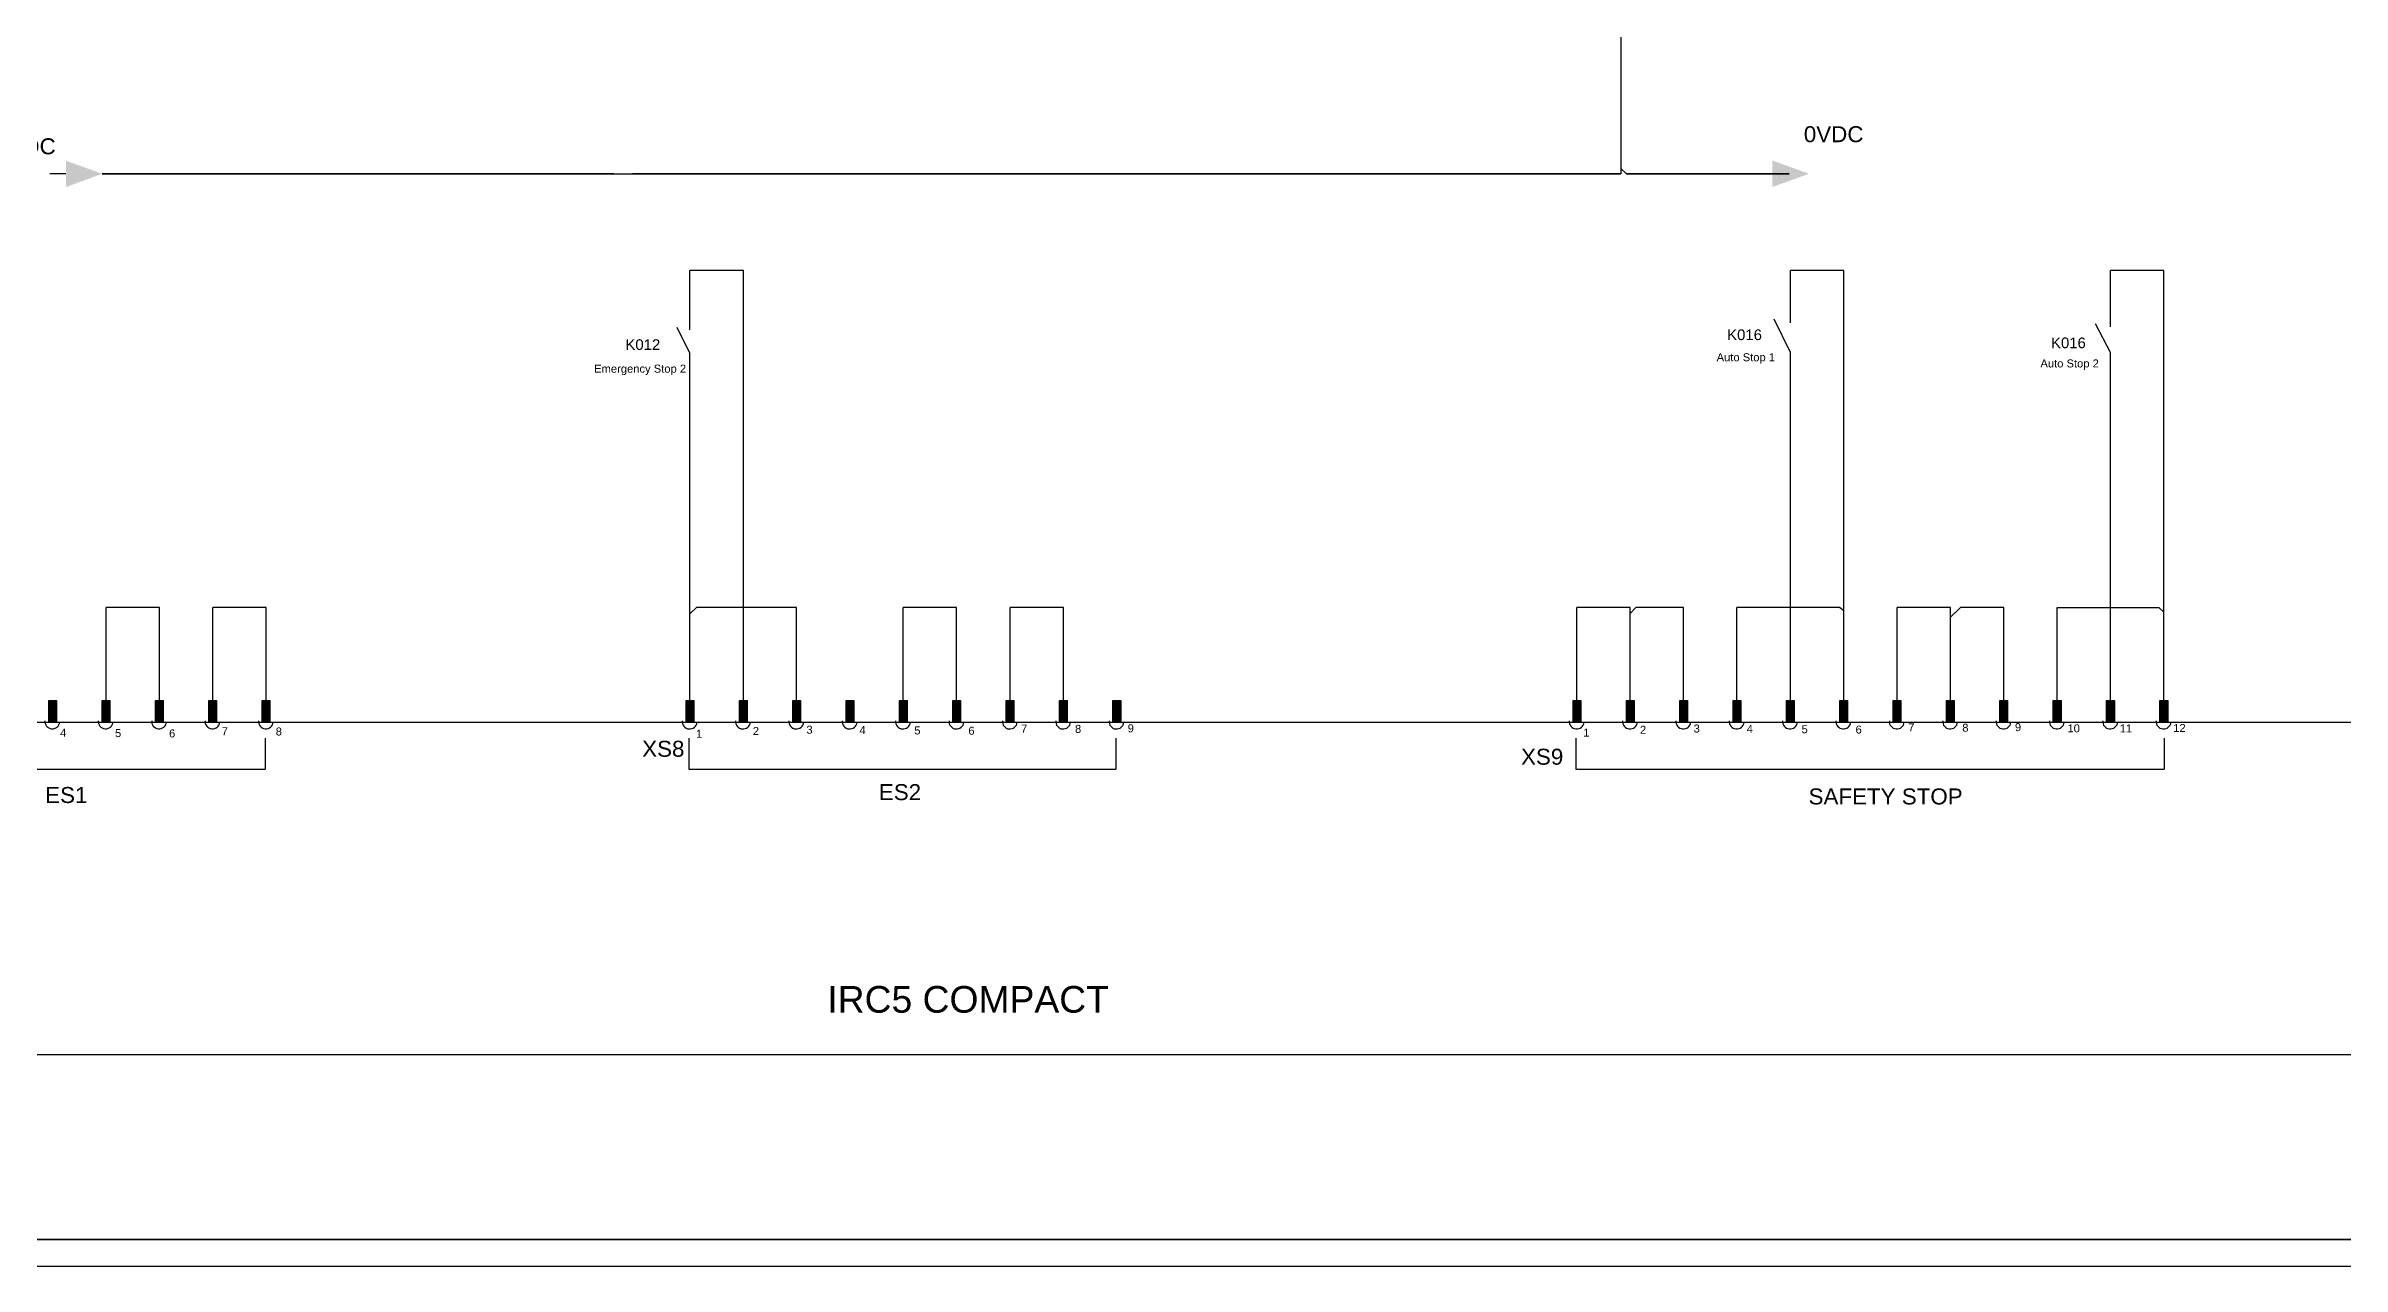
# Model space of a CAD drawing. Header units: inches. Extents: x 202 to 3097, y 126 to 1215.
# Drawn here: x 435.1 to 865.4, y 133.9 to 362.7 of the extents above; entities that cross this region are included whole.
import ezdxf

# ---------------------------------------------------------------- set-up
doc = ezdxf.new("R2010")
doc.units = ezdxf.units.IN
doc.header["$MEASUREMENT"] = 0
doc.layers.add('0-netdam', color=7, linetype='Continuous', lineweight=30)
doc.layers.add('NetManh', color=7, linetype='Continuous', lineweight=15)
for name, color, linetype in [('LOC', 8, 'Continuous'), ('PDF2_Text', 7, 'Continuous'), ('YEL_14_THHN', 2, 'Continuous')]:
    doc.layers.add(name, color=color, linetype=linetype)
doc.styles.add('Kiểu 1', font='arial.ttf', dxfattribs={"height": 5})
doc.styles.get("Standard").update_dxf_attribs({"font": 'arial.ttf'})

# ---------------------------------------------------------------- blocks, each defined once
blk = doc.blocks.new('*U32')
blk.add_lwpolyline([(-0.73, -6.65), (-0.73, -2.55), (0.73, -2.55), (0.73, -6.65)], close=True)
blk.add_arc((-0.05, -6.49), 1.4, 174.4059, 354.4059)
at = {"layer": 'LOC', "lineweight": 35, "transparency": 33554559}
for points in [[(0.73, -6.65), (-0.73, -6.65), (0.73, -2.55)], [(-0.73, -6.65), (0.73, -2.55), (-0.73, -2.55)]]:
    blk.add_solid(points, dxfattribs=at)
blk = doc.blocks.new('*U33')
at = {"color": 0, "linetype": 'ByBlock', "lineweight": -2, "transparency": 16777216}
for p in [(490.7, 242.54), (500.7, 242.54), (510.7, 242.54), (520.7, 242.54), (530.7, 242.54), (540.7, 242.54), (550.7, 242.54), (560.7, 242.54)]:
    blk.add_blockref('*U32', p, dxfattribs=at)
blk = doc.blocks.new('*U34')
blk.add_lwpolyline([(-0.73, -5.76), (-0.73, -1.66), (0.73, -1.66), (0.73, -5.76)], close=True)
blk.add_arc((-0.05, -5.6), 1.4, 174.4059, 354.4059)
at = {"layer": 'LOC', "lineweight": 35, "transparency": 33554559}
for points in [[(0.73, -5.76), (-0.73, -5.76), (0.73, -1.66)], [(-0.73, -5.76), (0.73, -1.66), (-0.73, -1.66)]]:
    blk.add_solid(points, dxfattribs=at)
blk = doc.blocks.new('*U35')
at = {"color": 0, "linetype": 'ByBlock', "lineweight": -2, "transparency": 16777216}
for p in [(640.14, 241.63), (650.14, 241.63), (660.14, 241.63), (670.14, 241.63), (680.14, 241.63), (690.14, 241.63), (700.14, 241.63), (710.14, 241.63), (720.14, 241.63)]:
    blk.add_blockref('*U34', p, dxfattribs=at)
blk = doc.blocks.new('*U36')
blk.add_lwpolyline([(-0.73, -5.47), (-0.73, -1.37), (0.73, -1.37), (0.73, -5.47)], close=True)
blk.add_arc((-0.05, -5.31), 1.4, 174.4059, 354.4059)
at = {"layer": 'LOC', "lineweight": 35, "transparency": 33554559}
for points in [[(0.73, -5.47), (-0.73, -5.47), (0.73, -1.37)], [(-0.73, -5.47), (0.73, -1.37), (-0.73, -1.37)]]:
    blk.add_solid(points, dxfattribs=at)
blk = doc.blocks.new('*U37')
at = {"color": 0, "linetype": 'ByBlock', "lineweight": -2, "transparency": 16777216}
for p in [(806.38, 241.35), (816.38, 241.35), (826.38, 241.35), (836.38, 241.35), (846.38, 241.35), (856.38, 241.35), (866.38, 241.35), (876.38, 241.35), (886.38, 241.35), (896.38, 241.35), (906.38, 241.35), (916.38, 241.35)]:
    blk.add_blockref('*U36', p, dxfattribs=at)

msp = doc.modelspace()

# ---------------------------------------------------------------- linework, layer by layer
for p, q in [((730.24, 369.98), (730.24, 338.74)), ((438.82, 338.7), (435.82, 338.7)), ((541.53, 338.74), (545.04, 338.74)), ((731.3, 338.74), (730.24, 339.7)), ((758.68, 338.73), (755.68, 338.73)), ((555.8, 309.45), (555.8, 320.61)), ((565.8, 320.61), (555.8, 320.61)), ((565.8, 239.99), (565.8, 320.61)), ((772.03, 320.61), (762.03, 320.61)), ((762.03, 310.81), (762.03, 320.61)), ((772.03, 239.98), (772.03, 320.61)), ((832.03, 320.61), (822.03, 320.61)), ((822.03, 310.04), (822.03, 320.61)), ((832.03, 239.98), (832.03, 320.61)), ((555.8, 305.1), (553.42, 309.88)), ((762.03, 305.2), (758.97, 311.5)), ((822.03, 305.22), (819.2, 310.59)), ((555.8, 239.99), (555.8, 305.1)), ((762.03, 239.98), (762.03, 305.2)), ((822.03, 239.98), (822.03, 305.22)), ((446.35, 239.99), (446.35, 257.44)), ((456.35, 257.44), (446.35, 257.44)), ((456.35, 239.99), (456.35, 257.44)), ((466.35, 239.99), (466.35, 257.44)), ((476.35, 257.44), (466.35, 257.44)), ((476.35, 239.99), (476.35, 257.44)), ((555.8, 256.23), (557.01, 257.44)), ((575.78, 257.44), (557.01, 257.44)), ((575.78, 239.97), (575.78, 257.44)), ((595.78, 239.97), (595.78, 257.44)), ((605.78, 257.44), (595.78, 257.44)), ((605.78, 239.97), (605.78, 257.44)), ((625.78, 257.44), (615.78, 257.44)), ((615.78, 239.97), (615.78, 257.44)), ((625.78, 239.97), (625.78, 257.44)), ((722.03, 239.98), (722.03, 257.44)), ((732.03, 257.44), (722.03, 257.44)), ((732.03, 239.98), (732.03, 257.44)), ((732.03, 256.29), (733.09, 257.44)), ((742.03, 257.44), (733.09, 257.44)), ((742.03, 239.98), (742.03, 257.44)), ((752.03, 239.98), (752.03, 257.44)), ((771.24, 257.44), (752.03, 257.44)), ((772.03, 256.81), (771.24, 257.44)), ((782.03, 239.98), (782.03, 257.44)), ((792.03, 257.44), (782.03, 257.44)), ((792.03, 239.98), (792.03, 257.44)), ((792.03, 255.58), (793.92, 257.44)), ((802.03, 257.44), (793.92, 257.44)), ((802.03, 239.98), (802.03, 257.44)), ((812.03, 239.98), (812.03, 257.44)), ((812.03, 257.44), (831.1, 257.44)), ((832.03, 256.54), (831.1, 257.44)), ((476.16, 232.93), (476.16, 227.09)), ((555.6, 232.93), (555.6, 227.09)), ((635.6, 232.93), (635.6, 227.09)), ((721.85, 232.93), (721.85, 227.09)), ((832.12, 232.93), (832.12, 227.09)), ((406.16, 227.09), (476.16, 227.09)), ((555.6, 227.09), (635.6, 227.09)), ((721.85, 227.09), (832.12, 227.09)), ((201.8, 133.93), (1390.8, 133.93))]:
    msp.add_line(p, q)
at = {"lineweight": 35}
msp.add_line((1385.8, 138.93), (221.8, 138.93), dxfattribs=at)
msp.add_lwpolyline([(367.63, 235.89), (877.07, 235.89), (877.07, 173.55), (367.63, 173.55)], close=True)
at = {"layer": '0-netdam', "lineweight": 35, "transparency": 33554559}
for points in [[(438.82, 341.18), (445.63, 338.74), (438.82, 338.7)], [(758.68, 341.21), (765.53, 338.74), (758.68, 338.73)], [(445.63, 338.74), (438.82, 338.7), (438.82, 336.22)], [(765.53, 338.74), (758.68, 338.73), (758.68, 336.25)]]:
    msp.add_solid(points, dxfattribs=at)
at = {"layer": 'YEL_14_THHN', "color": 0, "lineweight": 35}
for p, q in [((445.63, 338.74), (541.53, 338.74)), ((545.04, 338.74), (730.24, 338.74)), ((731.3, 338.74), (761.81, 338.74))]:
    msp.add_line(p, q, dxfattribs=at)

# ---------------------------------------------------------------- block references
for name in ['*U33', '*U35', '*U37']:
    msp.add_blockref(name, (-84.35, 0))

# ---------------------------------------------------------------- texts
at = {"layer": 'NetManh', "lineweight": 35, "attachment_point": 1}
for s, width, insert, char_height in [('K012', 8.5603, (543.7, 307.7), 2), ('K016', 8.5603, (750.19, 309.55), 2), ('K016', 8.5603, (810.89, 308.03), 2), ('\\pxqc;Emergency Stop 2', 21.3565, (535.77, 302.94), 1.5), ('\\pxqc;Auto Stop 1', 21.3565, (743.01, 305.08), 1.5), ('\\pxqc;Auto Stop 2', 21.3565, (803.7, 303.92), 1.5)]:
    msp.add_mtext_dynamic_manual_height_columns(s, width=width, gutter_width=12.5, heights=[0], dxfattribs=dict(at, insert=insert, char_height=char_height))
at = {"layer": 'PDF2_Text', "color": 7, "attachment_point": 7, "style": 'Kiểu 1'}
for s, insert, char_height, width in [('\\pxqc;{\\C256;0VDC}', (423.07, 342.34), 3, 16.5347), ('\\pxqc;{\\C256;0VDC}', (761.88, 344.61), 3, 16.5347), ('{\\C256;4}', (437.74, 233.17), 1.5, 0.7847), ('{\\C256;5}', (448.04, 233.09), 1.5, 0.7847), ('{\\C256;6}', (458.16, 233.03), 1.5, 0.7847), ('{\\C256;7}', (468.03, 233.45), 1.5, 0.7847), ('{\\C256;8}', (478.16, 233.39), 1.5, 0.7847), ('\\pxqc;{\\C256;XS8}', (537.32, 229.38), 3, 26.9572), ('{\\C256;1}', (556.93, 232.99), 1.5, 0.7847), ('{\\C256;2}', (567.57, 233.51), 1.5, 0.7847), ('{\\C256;3}', (577.62, 233.73), 1.5, 0.7847), ('{\\C256;4}', (587.55, 233.67), 1.5, 0.7847), ('{\\C256;5}', (597.84, 233.59), 1.5, 0.7847), ('{\\C256;6}', (607.97, 233.53), 1.5, 0.7847), ('{\\C256;7}', (617.84, 233.95), 1.5, 0.7847), ('{\\C256;8}', (627.96, 233.88), 1.5, 0.7847), ('{\\C256;9}', (637.83, 233.99), 1.5, 0.7847), ('{\\C256;1}', (723.22, 233.21), 1.5, 0.7847), ('{\\C256;2}', (733.85, 233.73), 1.5, 0.7847), ('{\\C256;3}', (743.9, 233.95), 1.5, 0.7847), ('{\\C256;4}', (753.84, 233.89), 1.5, 0.7847), ('{\\C256;5}', (764.13, 233.81), 1.5, 0.7847), ('{\\C256;6}', (774.25, 233.75), 1.5, 0.7847), ('{\\C256;7}', (784.12, 234.17), 1.5, 0.7847), ('{\\C256;8}', (794.25, 234.1), 1.5, 0.7847), ('{\\C256;9}', (804.12, 234.21), 1.5, 0.7847), ('{\\C256;10}', (813.97, 233.98), 1.5, 0.7847), ('{\\C256;11}', (823.76, 233.99), 1.5, 0.7847), ('{\\C256;12}', (833.79, 234.07), 1.5, 0.7847), ('\\pxqc;{\\C256;XS9}', (702.04, 227.89), 3, 26.9572), ('\\pxqc;{\\C256;ES1}', (425.43, 220.71), 3, 26.9572), ('\\pxqc;{\\C256;ES2}', (581.68, 221.25), 3, 26.9572), ('\\pxqc;{\\C256;SAFETY STOP}', (760.38, 220.44), 3, 39.0135), ('\\pxqc;{\\C256;IRC5 COMPACT}', (529.26, 181.37), 5, 157.3364)]:
    msp.add_mtext(s, dxfattribs=dict(at, insert=insert, char_height=char_height, width=width))

doc.saveas('drawing.dxf')
